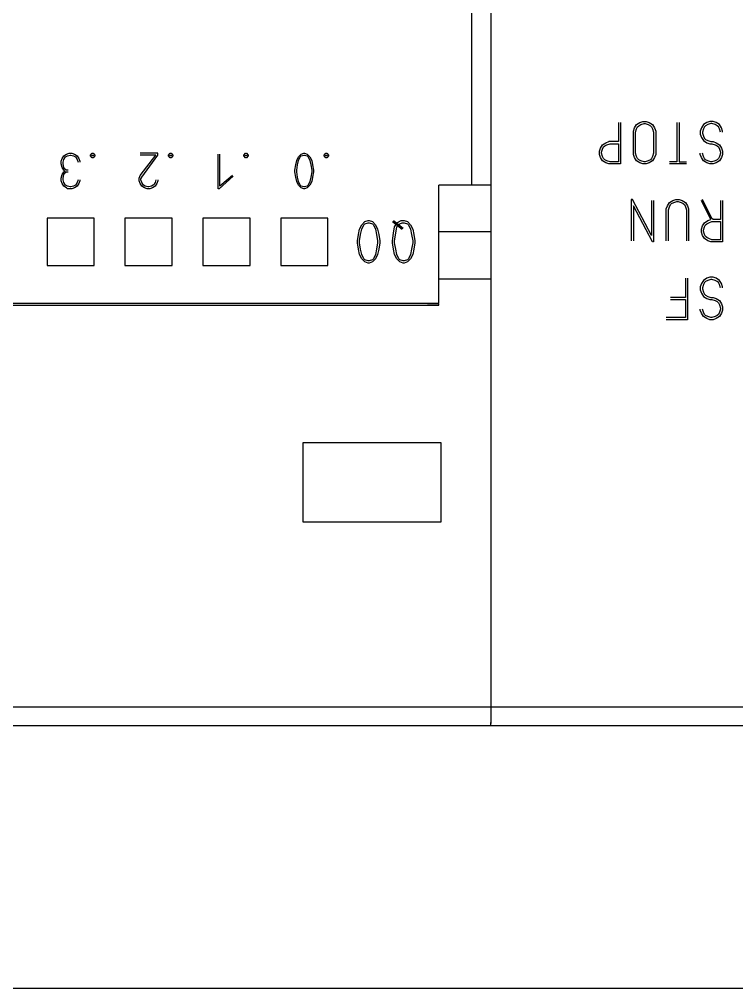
# Model space of a CAD drawing. Header units: millimetres. Extents: x 408 to 981, y 278 to 684.
# Drawn here: x 674.71 to 705.1, y 425.95 to 467.02 of the extents above; entities that cross this region are included whole.
import ezdxf

# ---------------------------------------------------------------- set-up
doc = ezdxf.new("R2010")
doc.units = ezdxf.units.MM
for name, color, linetype in [('0007LEVEL_0', 7, 'Continuous'), ('0007LEVEL_1', 7, 'Continuous'), ('8_ALL_NOTES_BALLOONS_SYMBOLS_GT', 7, 'Continuous'), ('RED_2.5mm^2', 1, 'Continuous')]:
    doc.layers.add(name, color=color, linetype=linetype)

msp = doc.modelspace()

# ---------------------------------------------------------------- linework, layer by layer
at = {"color": 7, "linetype": 'Continuous'}
for p, q in [((694.683, 516.296), (694.683, 437.896)), ((692.483, 454.996), (692.483, 459.996)), ((694.683, 459.996), (692.483, 459.996)), ((675.883, 458.596), (675.883, 456.596)), ((677.883, 458.596), (675.883, 458.596)), ((677.883, 456.596), (677.883, 458.596)), ((679.183, 458.596), (679.183, 456.596)), ((681.183, 458.596), (679.183, 458.596)), ((681.183, 456.596), (681.183, 458.596)), ((682.483, 458.596), (682.483, 456.596)), ((684.483, 458.596), (682.483, 458.596)), ((684.483, 456.596), (684.483, 458.596)), ((685.783, 458.596), (685.783, 456.596)), ((687.783, 458.596), (685.783, 458.596)), ((687.783, 456.596), (687.783, 458.596)), ((694.683, 458.023), (692.483, 458.023)), ((675.883, 456.596), (677.883, 456.596)), ((679.183, 456.596), (681.183, 456.596)), ((682.483, 456.596), (684.483, 456.596)), ((685.783, 456.596), (687.783, 456.596)), ((694.683, 456.008), (692.483, 456.008)), ((539.283, 454.996), (692.483, 454.996)), ((539.283, 454.905), (692.483, 454.905)), ((692.483, 454.905), (692.483, 454.964)), ((686.723, 449.076), (686.723, 445.736)), ((692.583, 449.076), (686.723, 449.076)), ((692.583, 445.736), (692.583, 449.076)), ((686.723, 445.736), (692.583, 445.736)), ((672.263, 437.096), (732.283, 437.096))]:
    msp.add_line(p, q, dxfattribs=at)
for points in [[(692.483, 454.964), (692.24, 454.965), (692.081, 454.967), (691.995, 454.971)], [(694.683, 437.896), (694.682, 437.59), (694.68, 437.33), (694.676, 437.157), (694.672, 437.096)]]:
    msp.add_spline(points, degree=3, dxfattribs=at)
at = {"layer": '0007LEVEL_0', "color": 7, "linetype": 'Continuous'}
for p, q in [((676.52, 461.121), (676.595, 461.233)), ((676.595, 461.233), (676.708, 461.308)), ((676.67, 461.196), (676.745, 461.233)), ((676.708, 461.308), (676.82, 461.346)), ((676.745, 461.233), (676.858, 461.271)), ((676.82, 461.346), (676.933, 461.346)), ((676.858, 461.271), (676.895, 461.271)), ((676.895, 461.271), (677.008, 461.233)), ((676.933, 461.346), (677.045, 461.308)), ((677.008, 461.233), (677.083, 461.196)), ((677.045, 461.308), (677.158, 461.233)), ((677.158, 461.233), (677.233, 461.121)), ((677.72, 461.271), (677.795, 461.346)), ((677.72, 461.233), (677.72, 461.271)), ((677.795, 461.158), (677.72, 461.233)), ((677.795, 461.346), (677.833, 461.346)), ((677.795, 461.233), (677.795, 461.271)), ((677.795, 461.271), (677.833, 461.271)), ((677.833, 461.233), (677.795, 461.233)), ((677.833, 461.346), (677.908, 461.271)), ((677.833, 461.271), (677.833, 461.233)), ((677.908, 461.233), (677.833, 461.158)), ((677.908, 461.271), (677.908, 461.233)), ((680.57, 461.346), (679.82, 461.346)), ((679.82, 460.408), (680.495, 461.271)), ((680.495, 461.271), (679.82, 461.271)), ((679.895, 460.333), (680.57, 461.271)), ((680.57, 461.271), (680.57, 461.346)), ((681.02, 461.271), (681.095, 461.346)), ((681.02, 461.233), (681.02, 461.271)), ((681.095, 461.158), (681.02, 461.233)), ((681.095, 461.346), (681.133, 461.346)), ((681.095, 461.233), (681.095, 461.271)), ((681.095, 461.271), (681.133, 461.271)), ((681.133, 461.233), (681.095, 461.233)), ((681.133, 461.346), (681.208, 461.271)), ((681.133, 461.271), (681.133, 461.233)), ((681.208, 461.233), (681.133, 461.158)), ((681.208, 461.271), (681.208, 461.233)), ((683.133, 459.846), (683.133, 461.308)), ((683.208, 459.958), (683.208, 461.308)), ((684.22, 461.271), (684.295, 461.346)), ((684.22, 461.233), (684.22, 461.271)), ((684.295, 461.158), (684.22, 461.233)), ((684.295, 461.346), (684.333, 461.346)), ((684.295, 461.233), (684.295, 461.271)), ((684.295, 461.271), (684.333, 461.271)), ((684.333, 461.233), (684.295, 461.233)), ((684.333, 461.346), (684.408, 461.271)), ((684.333, 461.271), (684.333, 461.233)), ((684.408, 461.233), (684.333, 461.158)), ((684.408, 461.271), (684.408, 461.233)), ((686.533, 461.196), (686.645, 461.308)), ((686.608, 461.196), (686.645, 461.233)), ((686.645, 461.308), (686.758, 461.346)), ((686.645, 461.233), (686.758, 461.271)), ((686.758, 461.346), (686.795, 461.346)), ((686.758, 461.271), (686.795, 461.271)), ((686.795, 461.346), (686.908, 461.308)), ((686.795, 461.271), (686.908, 461.233)), ((686.908, 461.308), (687.02, 461.196)), ((686.908, 461.233), (686.945, 461.196)), ((687.62, 461.271), (687.695, 461.346)), ((687.62, 461.233), (687.62, 461.271)), ((687.695, 461.158), (687.62, 461.233)), ((687.695, 461.346), (687.733, 461.346)), ((687.695, 461.233), (687.695, 461.271)), ((687.695, 461.271), (687.733, 461.271)), ((687.733, 461.233), (687.695, 461.233)), ((687.733, 461.346), (687.808, 461.271)), ((687.733, 461.271), (687.733, 461.233)), ((687.808, 461.233), (687.733, 461.158)), ((687.808, 461.271), (687.808, 461.233)), ((676.483, 461.008), (676.52, 461.121)), ((676.483, 460.896), (676.483, 461.008)), ((676.52, 460.746), (676.483, 460.896)), ((676.558, 460.971), (676.595, 461.083)), ((676.558, 460.896), (676.558, 460.971)), ((676.595, 460.746), (676.558, 460.896)), ((676.595, 461.083), (676.633, 461.158)), ((676.633, 461.158), (676.67, 461.196)), ((677.083, 461.196), (677.12, 461.158)), ((677.12, 461.158), (677.158, 461.083)), ((677.158, 461.083), (677.195, 460.971)), ((677.233, 461.121), (677.27, 461.008)), ((677.27, 461.008), (677.27, 460.971)), ((677.833, 461.158), (677.795, 461.158)), ((681.133, 461.158), (681.095, 461.158)), ((684.333, 461.158), (684.295, 461.158)), ((686.383, 460.633), (686.42, 460.858)), ((686.42, 460.858), (686.458, 461.046)), ((686.458, 461.046), (686.533, 461.196)), ((686.458, 460.633), (686.495, 460.858)), ((686.495, 460.858), (686.533, 461.046)), ((686.533, 461.046), (686.608, 461.196)), ((686.945, 461.196), (687.02, 461.046)), ((687.02, 461.196), (687.095, 461.046)), ((687.02, 461.046), (687.058, 460.858)), ((687.058, 460.858), (687.095, 460.633)), ((687.095, 461.046), (687.133, 460.858)), ((687.133, 460.858), (687.17, 460.633)), ((687.733, 461.158), (687.695, 461.158)), ((676.483, 460.296), (676.52, 460.446)), ((676.595, 460.633), (676.52, 460.746)), ((676.52, 460.446), (676.595, 460.558)), ((676.558, 460.296), (676.595, 460.446)), ((676.633, 460.671), (676.595, 460.746)), ((676.633, 460.596), (676.595, 460.633)), ((676.595, 460.558), (676.633, 460.596)), ((676.595, 460.446), (676.633, 460.521)), ((676.708, 460.633), (676.633, 460.671)), ((676.633, 460.596), (676.67, 460.596)), ((676.633, 460.521), (676.708, 460.558)), ((676.783, 460.633), (676.708, 460.633)), ((676.708, 460.558), (676.783, 460.558)), ((679.783, 460.296), (679.82, 460.408)), ((683.733, 460.408), (683.208, 459.958)), ((686.383, 460.558), (686.383, 460.633)), ((686.42, 460.333), (686.383, 460.558)), ((686.458, 460.558), (686.458, 460.633)), ((686.495, 460.333), (686.458, 460.558)), ((687.095, 460.558), (687.058, 460.333)), ((687.095, 460.633), (687.095, 460.558)), ((687.17, 460.558), (687.133, 460.333)), ((687.17, 460.633), (687.17, 460.558)), ((676.483, 460.183), (676.483, 460.296)), ((676.52, 460.071), (676.483, 460.183)), ((676.595, 459.958), (676.52, 460.071)), ((676.558, 460.221), (676.558, 460.296)), ((676.595, 460.108), (676.558, 460.221)), ((676.633, 460.033), (676.595, 460.108)), ((676.67, 459.996), (676.633, 460.033)), ((676.745, 459.958), (676.67, 459.996)), ((677.083, 459.996), (677.008, 459.958)), ((677.12, 460.033), (677.083, 459.996)), ((677.158, 460.108), (677.12, 460.033)), ((677.195, 460.221), (677.158, 460.108)), ((677.233, 460.071), (677.158, 459.958)), ((677.27, 460.183), (677.233, 460.071)), ((677.27, 460.221), (677.27, 460.183)), ((679.783, 460.183), (679.783, 460.296)), ((679.82, 460.071), (679.783, 460.183)), ((679.895, 459.958), (679.82, 460.071)), ((679.858, 460.258), (679.895, 460.333)), ((679.858, 460.221), (679.858, 460.258)), ((679.895, 460.108), (679.858, 460.221)), ((679.933, 460.033), (679.895, 460.108)), ((679.97, 459.996), (679.933, 460.033)), ((680.045, 459.958), (679.97, 459.996)), ((680.383, 459.996), (680.308, 459.958)), ((680.42, 460.033), (680.383, 459.996)), ((680.458, 460.108), (680.42, 460.033)), ((680.495, 460.221), (680.458, 460.108)), ((680.533, 460.071), (680.458, 459.958)), ((680.57, 460.183), (680.533, 460.071)), ((680.57, 460.221), (680.57, 460.183)), ((683.77, 460.371), (683.17, 459.846)), ((686.458, 460.146), (686.42, 460.333)), ((686.533, 459.996), (686.458, 460.146)), ((686.533, 460.146), (686.495, 460.333)), ((686.608, 459.996), (686.533, 460.146)), ((686.645, 459.883), (686.533, 459.996)), ((686.645, 459.958), (686.608, 459.996)), ((687.02, 459.996), (686.908, 459.883)), ((686.945, 459.996), (686.908, 459.958)), ((687.02, 460.146), (686.945, 459.996)), ((687.058, 460.333), (687.02, 460.146)), ((687.095, 460.146), (687.02, 459.996)), ((687.133, 460.333), (687.095, 460.146)), ((676.708, 459.883), (676.595, 459.958)), ((676.745, 459.846), (676.708, 459.883)), ((676.858, 459.921), (676.745, 459.958)), ((676.933, 459.846), (676.745, 459.846)), ((676.895, 459.921), (676.858, 459.921)), ((677.008, 459.958), (676.895, 459.921)), ((677.045, 459.883), (676.933, 459.846)), ((677.158, 459.958), (677.045, 459.883)), ((680.008, 459.883), (679.895, 459.958)), ((680.12, 459.846), (680.008, 459.883)), ((680.158, 459.921), (680.045, 459.958)), ((680.233, 459.846), (680.12, 459.846)), ((680.195, 459.921), (680.158, 459.921)), ((680.308, 459.958), (680.195, 459.921)), ((680.345, 459.883), (680.233, 459.846)), ((680.458, 459.958), (680.345, 459.883)), ((683.17, 459.846), (683.133, 459.846)), ((686.758, 459.921), (686.645, 459.958)), ((686.758, 459.846), (686.645, 459.883)), ((686.795, 459.921), (686.758, 459.921)), ((686.795, 459.846), (686.758, 459.846)), ((686.908, 459.958), (686.795, 459.921)), ((686.908, 459.883), (686.795, 459.846)), ((689.213, 458.316), (689.348, 458.451)), ((689.303, 458.316), (689.348, 458.361)), ((689.348, 458.451), (689.483, 458.496)), ((689.348, 458.361), (689.483, 458.406)), ((689.483, 458.496), (689.528, 458.496)), ((689.483, 458.406), (689.528, 458.406)), ((689.528, 458.496), (689.663, 458.451)), ((689.528, 458.406), (689.663, 458.361)), ((689.663, 458.451), (689.798, 458.316)), ((689.663, 458.361), (689.708, 458.316)), ((690.518, 458.451), (690.923, 458.136)), ((690.563, 458.496), (690.968, 458.181)), ((690.698, 458.406), (690.878, 458.496)), ((690.788, 458.316), (690.833, 458.361)), ((690.833, 458.361), (690.923, 458.406)), ((690.878, 458.496), (691.013, 458.496)), ((690.923, 458.406), (691.013, 458.406)), ((691.013, 458.496), (691.148, 458.451)), ((691.013, 458.406), (691.148, 458.361)), ((691.148, 458.451), (691.283, 458.316)), ((691.148, 458.361), (691.193, 458.316)), ((689.078, 457.911), (689.123, 458.136)), ((689.123, 458.136), (689.213, 458.316)), ((689.168, 457.911), (689.213, 458.136)), ((689.213, 458.136), (689.303, 458.316)), ((689.708, 458.316), (689.798, 458.136)), ((689.798, 458.316), (689.888, 458.136)), ((689.798, 458.136), (689.843, 457.911)), ((689.888, 458.136), (689.933, 457.911)), ((690.518, 457.641), (690.563, 457.956)), ((690.563, 457.956), (690.608, 458.226)), ((690.608, 458.226), (690.653, 458.316)), ((690.608, 457.641), (690.653, 457.956)), ((690.653, 457.956), (690.698, 458.226)), ((690.698, 458.226), (690.743, 458.271)), ((691.193, 458.316), (691.283, 458.136)), ((691.283, 458.316), (691.373, 458.136)), ((691.283, 458.136), (691.328, 457.911)), ((691.373, 458.136), (691.418, 457.911)), ((689.033, 457.641), (689.078, 457.911)), ((689.033, 457.551), (689.033, 457.641)), ((689.078, 457.281), (689.033, 457.551)), ((689.123, 457.641), (689.168, 457.911)), ((689.123, 457.551), (689.123, 457.641)), ((689.168, 457.281), (689.123, 457.551)), ((689.843, 457.911), (689.888, 457.641)), ((689.888, 457.551), (689.843, 457.281)), ((689.888, 457.641), (689.888, 457.551)), ((689.933, 457.911), (689.978, 457.641)), ((689.978, 457.551), (689.933, 457.281)), ((689.978, 457.641), (689.978, 457.551)), ((690.518, 457.551), (690.518, 457.641)), ((690.563, 457.281), (690.518, 457.551)), ((690.608, 457.551), (690.608, 457.641)), ((690.653, 457.281), (690.608, 457.551)), ((691.328, 457.911), (691.373, 457.641)), ((691.373, 457.551), (691.328, 457.281)), ((691.373, 457.641), (691.373, 457.551)), ((691.418, 457.911), (691.463, 457.641)), ((691.463, 457.551), (691.418, 457.281)), ((691.463, 457.641), (691.463, 457.551)), ((689.123, 457.056), (689.078, 457.281)), ((689.213, 457.056), (689.168, 457.281)), ((689.843, 457.281), (689.798, 457.056)), ((689.933, 457.281), (689.888, 457.056)), ((690.608, 457.056), (690.563, 457.281)), ((690.698, 457.056), (690.653, 457.281)), ((691.328, 457.281), (691.283, 457.056)), ((691.418, 457.281), (691.373, 457.056)), ((689.213, 456.876), (689.123, 457.056)), ((689.303, 456.876), (689.213, 457.056)), ((689.348, 456.741), (689.213, 456.876)), ((689.348, 456.831), (689.303, 456.876)), ((689.483, 456.786), (689.348, 456.831)), ((689.483, 456.696), (689.348, 456.741)), ((689.528, 456.786), (689.483, 456.786)), ((689.528, 456.696), (689.483, 456.696)), ((689.663, 456.831), (689.528, 456.786)), ((689.663, 456.741), (689.528, 456.696)), ((689.798, 456.876), (689.663, 456.741)), ((689.708, 456.876), (689.663, 456.831)), ((689.798, 457.056), (689.708, 456.876)), ((689.888, 457.056), (689.798, 456.876)), ((690.698, 456.876), (690.608, 457.056)), ((690.788, 456.876), (690.698, 457.056)), ((690.833, 456.741), (690.698, 456.876)), ((690.833, 456.831), (690.788, 456.876)), ((690.968, 456.786), (690.833, 456.831)), ((690.968, 456.696), (690.833, 456.741)), ((691.013, 456.786), (690.968, 456.786)), ((691.013, 456.696), (690.968, 456.696)), ((691.148, 456.831), (691.013, 456.786)), ((691.148, 456.741), (691.013, 456.696)), ((691.193, 456.876), (691.148, 456.831)), ((691.283, 456.876), (691.148, 456.741)), ((691.283, 457.056), (691.193, 456.876)), ((691.373, 457.056), (691.283, 456.876))]:
    msp.add_line(p, q, dxfattribs=at)
at = {"layer": '0007LEVEL_1', "color": 7, "linetype": 'Continuous'}
for p, q in [((700.093, 462.651), (700.093, 461.841)), ((700.183, 462.651), (700.183, 460.896)), ((700.768, 462.426), (700.858, 462.561)), ((700.858, 462.561), (700.993, 462.651)), ((700.858, 462.381), (700.903, 462.471)), ((700.903, 462.471), (700.948, 462.516)), ((700.948, 462.516), (701.038, 462.561)), ((700.993, 462.651), (701.128, 462.696)), ((701.038, 462.561), (701.173, 462.606)), ((701.128, 462.696), (701.263, 462.696)), ((701.173, 462.606), (701.218, 462.606)), ((701.218, 462.606), (701.353, 462.561)), ((701.263, 462.696), (701.398, 462.651)), ((701.353, 462.561), (701.443, 462.516)), ((701.398, 462.651), (701.533, 462.561)), ((701.443, 462.516), (701.488, 462.471)), ((701.488, 462.471), (701.533, 462.381)), ((701.533, 462.561), (701.623, 462.426)), ((702.568, 462.651), (702.568, 460.986)), ((702.658, 462.651), (702.658, 460.986)), ((703.693, 462.561), (703.603, 462.426)), ((703.828, 462.651), (703.693, 462.561)), ((703.738, 462.471), (703.693, 462.381)), ((703.783, 462.516), (703.738, 462.471)), ((703.873, 462.561), (703.783, 462.516)), ((703.963, 462.696), (703.828, 462.651)), ((704.008, 462.606), (703.873, 462.561)), ((704.098, 462.696), (703.963, 462.696)), ((704.053, 462.606), (704.008, 462.606)), ((704.188, 462.561), (704.053, 462.606)), ((704.233, 462.651), (704.098, 462.696)), ((704.278, 462.516), (704.188, 462.561)), ((704.368, 462.561), (704.233, 462.651)), ((704.323, 462.471), (704.278, 462.516)), ((704.368, 462.381), (704.323, 462.471)), ((704.458, 462.426), (704.368, 462.561)), ((700.723, 462.291), (700.768, 462.426)), ((700.723, 461.301), (700.723, 462.291)), ((700.813, 462.246), (700.858, 462.381)), ((700.813, 461.346), (700.813, 462.246)), ((701.533, 462.381), (701.578, 462.246)), ((701.578, 462.246), (701.578, 461.346)), ((701.623, 462.426), (701.668, 462.291)), ((701.668, 462.291), (701.668, 461.301)), ((703.603, 462.426), (703.558, 462.291)), ((703.558, 462.291), (703.558, 462.156)), ((703.558, 462.156), (703.603, 462.021)), ((703.693, 462.381), (703.648, 462.246)), ((703.648, 462.246), (703.648, 462.201)), ((703.648, 462.201), (703.693, 462.066)), ((703.693, 462.066), (703.738, 461.976)), ((704.413, 462.246), (704.368, 462.381)), ((704.503, 462.291), (704.458, 462.426)), ((704.503, 462.246), (704.503, 462.291)), ((699.328, 461.571), (699.418, 461.706)), ((699.418, 461.706), (699.553, 461.796)), ((699.463, 461.616), (699.508, 461.661)), ((699.508, 461.661), (699.598, 461.706)), ((699.553, 461.796), (699.688, 461.841)), ((699.598, 461.706), (699.733, 461.751)), ((700.093, 461.841), (699.688, 461.841)), ((699.733, 461.751), (700.093, 461.751)), ((700.093, 461.751), (700.093, 460.986)), ((703.603, 462.021), (703.693, 461.886)), ((703.693, 461.886), (703.828, 461.796)), ((703.738, 461.976), (703.783, 461.931)), ((703.783, 461.931), (703.873, 461.886)), ((703.828, 461.796), (703.963, 461.751)), ((703.873, 461.886), (704.008, 461.841)), ((703.963, 461.751), (704.053, 461.751)), ((704.008, 461.841), (704.098, 461.841)), ((704.053, 461.751), (704.188, 461.706)), ((704.098, 461.841), (704.233, 461.796)), ((704.188, 461.706), (704.278, 461.661)), ((704.233, 461.796), (704.368, 461.706)), ((704.278, 461.661), (704.323, 461.616)), ((704.368, 461.706), (704.458, 461.571)), ((699.283, 461.436), (699.328, 461.571)), ((699.283, 461.301), (699.283, 461.436)), ((699.328, 461.166), (699.283, 461.301)), ((699.373, 461.391), (699.418, 461.526)), ((699.373, 461.346), (699.373, 461.391)), ((699.418, 461.211), (699.373, 461.346)), ((699.418, 461.526), (699.463, 461.616)), ((699.463, 461.121), (699.418, 461.211)), ((700.768, 461.166), (700.723, 461.301)), ((700.858, 461.211), (700.813, 461.346)), ((700.903, 461.121), (700.858, 461.211)), ((701.533, 461.211), (701.488, 461.121)), ((701.578, 461.346), (701.533, 461.211)), ((701.668, 461.301), (701.623, 461.166)), ((703.558, 461.301), (703.558, 461.346)), ((703.603, 461.166), (703.558, 461.301)), ((703.693, 461.211), (703.648, 461.346)), ((703.738, 461.121), (703.693, 461.211)), ((704.323, 461.616), (704.368, 461.526)), ((704.368, 461.211), (704.323, 461.121)), ((704.368, 461.526), (704.413, 461.391)), ((704.413, 461.346), (704.368, 461.211)), ((704.413, 461.391), (704.413, 461.346)), ((704.458, 461.571), (704.503, 461.436)), ((704.503, 461.301), (704.458, 461.166)), ((704.503, 461.436), (704.503, 461.301)), ((699.418, 461.031), (699.328, 461.166)), ((699.553, 460.941), (699.418, 461.031)), ((699.508, 461.076), (699.463, 461.121)), ((699.598, 461.031), (699.508, 461.076)), ((699.688, 460.896), (699.553, 460.941)), ((699.733, 460.986), (699.598, 461.031)), ((700.183, 460.896), (699.688, 460.896)), ((700.093, 460.986), (699.733, 460.986)), ((700.858, 461.031), (700.768, 461.166)), ((700.993, 460.941), (700.858, 461.031)), ((700.948, 461.076), (700.903, 461.121)), ((701.038, 461.031), (700.948, 461.076)), ((701.128, 460.896), (700.993, 460.941)), ((701.173, 460.986), (701.038, 461.031)), ((701.263, 460.896), (701.128, 460.896)), ((701.218, 460.986), (701.173, 460.986)), ((701.353, 461.031), (701.218, 460.986)), ((701.398, 460.941), (701.263, 460.896)), ((701.443, 461.076), (701.353, 461.031)), ((701.533, 461.031), (701.398, 460.941)), ((701.488, 461.121), (701.443, 461.076)), ((701.623, 461.166), (701.533, 461.031)), ((702.568, 460.986), (702.253, 460.986)), ((702.973, 460.896), (702.253, 460.896)), ((702.658, 460.986), (702.973, 460.986)), ((703.693, 461.031), (703.603, 461.166)), ((703.828, 460.941), (703.693, 461.031)), ((703.783, 461.076), (703.738, 461.121)), ((703.873, 461.031), (703.783, 461.076)), ((703.963, 460.896), (703.828, 460.941)), ((704.008, 460.986), (703.873, 461.031)), ((704.098, 460.896), (703.963, 460.896)), ((704.053, 460.986), (704.008, 460.986)), ((704.188, 461.031), (704.053, 460.986)), ((704.233, 460.941), (704.098, 460.896)), ((704.278, 461.076), (704.188, 461.031)), ((704.368, 461.031), (704.233, 460.941)), ((704.323, 461.121), (704.278, 461.076)), ((704.458, 461.166), (704.368, 461.031)), ((700.633, 459.396), (700.633, 457.641)), ((700.678, 459.396), (700.633, 459.396)), ((701.488, 457.866), (700.678, 459.396)), ((701.488, 459.351), (701.488, 457.866)), ((701.578, 459.351), (701.578, 457.596)), ((702.163, 459.126), (702.253, 459.261)), ((702.253, 459.261), (702.388, 459.351)), ((702.253, 459.081), (702.298, 459.171)), ((702.298, 459.171), (702.343, 459.216)), ((702.343, 459.216), (702.433, 459.261)), ((702.388, 459.351), (702.523, 459.396)), ((702.433, 459.261), (702.568, 459.306)), ((702.523, 459.396), (702.658, 459.396)), ((702.568, 459.306), (702.613, 459.306)), ((702.613, 459.306), (702.748, 459.261)), ((702.658, 459.396), (702.793, 459.351)), ((702.748, 459.261), (702.838, 459.216)), ((702.793, 459.351), (702.928, 459.261)), ((702.838, 459.216), (702.883, 459.171)), ((702.883, 459.171), (702.928, 459.081)), ((702.928, 459.261), (703.018, 459.126)), ((704.008, 458.541), (703.603, 459.351)), ((704.053, 458.586), (703.648, 459.396)), ((704.413, 459.351), (704.413, 458.541)), ((704.503, 459.351), (704.503, 457.596)), ((700.723, 459.126), (700.723, 457.641)), ((701.533, 457.596), (700.723, 459.126)), ((702.118, 458.991), (702.163, 459.126)), ((702.118, 457.641), (702.118, 458.991)), ((702.208, 458.946), (702.253, 459.081)), ((702.208, 457.641), (702.208, 458.946)), ((702.928, 459.081), (702.973, 458.946)), ((702.973, 458.946), (702.973, 457.641)), ((703.018, 459.126), (703.063, 458.991)), ((703.063, 458.991), (703.063, 457.641)), ((703.648, 458.271), (703.738, 458.406)), ((703.738, 458.406), (703.873, 458.496)), ((703.783, 458.316), (703.828, 458.361)), ((703.828, 458.361), (703.918, 458.406)), ((703.873, 458.496), (704.008, 458.541)), ((703.918, 458.406), (704.053, 458.451)), ((704.098, 458.541), (704.053, 458.586)), ((704.053, 458.451), (704.413, 458.451)), ((704.413, 458.541), (704.098, 458.541)), ((704.413, 458.451), (704.413, 457.686)), ((703.603, 458.136), (703.648, 458.271)), ((703.603, 458.001), (703.603, 458.136)), ((703.648, 457.866), (703.603, 458.001)), ((703.693, 458.091), (703.738, 458.226)), ((703.693, 458.046), (703.693, 458.091)), ((703.738, 457.911), (703.693, 458.046)), ((703.738, 458.226), (703.783, 458.316)), ((701.578, 457.596), (701.533, 457.596)), ((703.738, 457.731), (703.648, 457.866)), ((703.783, 457.821), (703.738, 457.911)), ((703.873, 457.641), (703.738, 457.731)), ((703.828, 457.776), (703.783, 457.821)), ((703.918, 457.731), (703.828, 457.776)), ((704.008, 457.596), (703.873, 457.641)), ((704.053, 457.686), (703.918, 457.731)), ((704.503, 457.596), (704.008, 457.596)), ((704.413, 457.686), (704.053, 457.686)), ((702.928, 456.051), (702.928, 455.241)), ((703.018, 456.051), (703.018, 454.296)), ((703.693, 455.961), (703.603, 455.826)), ((703.828, 456.051), (703.693, 455.961)), ((703.738, 455.871), (703.693, 455.781)), ((703.783, 455.916), (703.738, 455.871)), ((703.873, 455.961), (703.783, 455.916)), ((703.963, 456.096), (703.828, 456.051)), ((704.008, 456.006), (703.873, 455.961)), ((704.098, 456.096), (703.963, 456.096)), ((704.053, 456.006), (704.008, 456.006)), ((704.188, 455.961), (704.053, 456.006)), ((704.233, 456.051), (704.098, 456.096)), ((704.278, 455.916), (704.188, 455.961)), ((704.368, 455.961), (704.233, 456.051)), ((704.323, 455.871), (704.278, 455.916)), ((704.368, 455.781), (704.323, 455.871)), ((704.458, 455.826), (704.368, 455.961)), ((703.603, 455.826), (703.558, 455.691)), ((703.558, 455.691), (703.558, 455.556)), ((703.558, 455.556), (703.603, 455.421)), ((703.693, 455.781), (703.648, 455.646)), ((703.648, 455.646), (703.648, 455.601)), ((703.648, 455.601), (703.693, 455.466)), ((703.693, 455.466), (703.738, 455.376)), ((704.413, 455.646), (704.368, 455.781)), ((704.503, 455.691), (704.458, 455.826)), ((704.503, 455.646), (704.503, 455.691)), ((702.928, 455.241), (702.298, 455.241)), ((702.298, 455.151), (702.928, 455.151)), ((702.928, 455.151), (702.928, 454.386)), ((703.603, 455.421), (703.693, 455.286)), ((703.693, 455.286), (703.828, 455.196)), ((703.738, 455.376), (703.783, 455.331)), ((703.783, 455.331), (703.873, 455.286)), ((703.828, 455.196), (703.963, 455.151)), ((703.873, 455.286), (704.008, 455.241)), ((703.963, 455.151), (704.053, 455.151)), ((704.008, 455.241), (704.098, 455.241)), ((704.053, 455.151), (704.188, 455.106)), ((704.098, 455.241), (704.233, 455.196)), ((704.188, 455.106), (704.278, 455.061)), ((704.233, 455.196), (704.368, 455.106)), ((704.278, 455.061), (704.323, 455.016)), ((704.368, 455.106), (704.458, 454.971)), ((703.558, 454.701), (703.558, 454.746)), ((703.603, 454.566), (703.558, 454.701)), ((703.693, 454.611), (703.648, 454.746)), ((704.323, 455.016), (704.368, 454.926)), ((704.368, 454.926), (704.413, 454.791)), ((704.413, 454.746), (704.368, 454.611)), ((704.413, 454.791), (704.413, 454.746)), ((704.458, 454.971), (704.503, 454.836)), ((704.503, 454.701), (704.458, 454.566)), ((704.503, 454.836), (704.503, 454.701)), ((702.928, 454.386), (702.118, 454.386)), ((703.018, 454.296), (702.118, 454.296)), ((703.693, 454.431), (703.603, 454.566)), ((703.738, 454.521), (703.693, 454.611)), ((703.828, 454.341), (703.693, 454.431)), ((703.783, 454.476), (703.738, 454.521)), ((703.873, 454.431), (703.783, 454.476)), ((703.963, 454.296), (703.828, 454.341)), ((704.008, 454.386), (703.873, 454.431)), ((704.098, 454.296), (703.963, 454.296)), ((704.053, 454.386), (704.008, 454.386)), ((704.188, 454.431), (704.053, 454.386)), ((704.233, 454.341), (704.098, 454.296)), ((704.278, 454.476), (704.188, 454.431)), ((704.368, 454.431), (704.233, 454.341)), ((704.323, 454.521), (704.278, 454.476)), ((704.368, 454.611), (704.323, 454.521)), ((704.458, 454.566), (704.368, 454.431))]:
    msp.add_line(p, q, dxfattribs=at)
at = {"layer": '8_ALL_NOTES_BALLOONS_SYMBOLS_GT', "color": 7, "linetype": 'Continuous'}
for p, q in [((694.683, 516.296), (694.683, 437.896)), ((693.883, 459.996), (693.883, 494.196)), ((692.483, 454.996), (692.483, 459.996)), ((694.683, 459.996), (692.483, 459.996)), ((694.683, 458.023), (692.483, 458.023)), ((694.683, 456.008), (692.483, 456.008)), ((692.483, 454.964), (692.24, 454.965)), ((692.483, 454.905), (692.483, 454.964)), ((672.263, 437.896), (733.083, 437.896)), ((694.683, 437.896), (694.682, 437.59)), ((694.682, 437.59), (694.68, 437.33)), ((694.676, 437.157), (694.672, 437.096)), ((694.68, 437.33), (694.676, 437.157))]:
    msp.add_line(p, q, dxfattribs=at)
at = {"layer": 'RED_2.5mm^2'}
msp.add_line((807.784, 425.952), (651.443, 425.952), dxfattribs=at)

doc.saveas('drawing.dxf')
